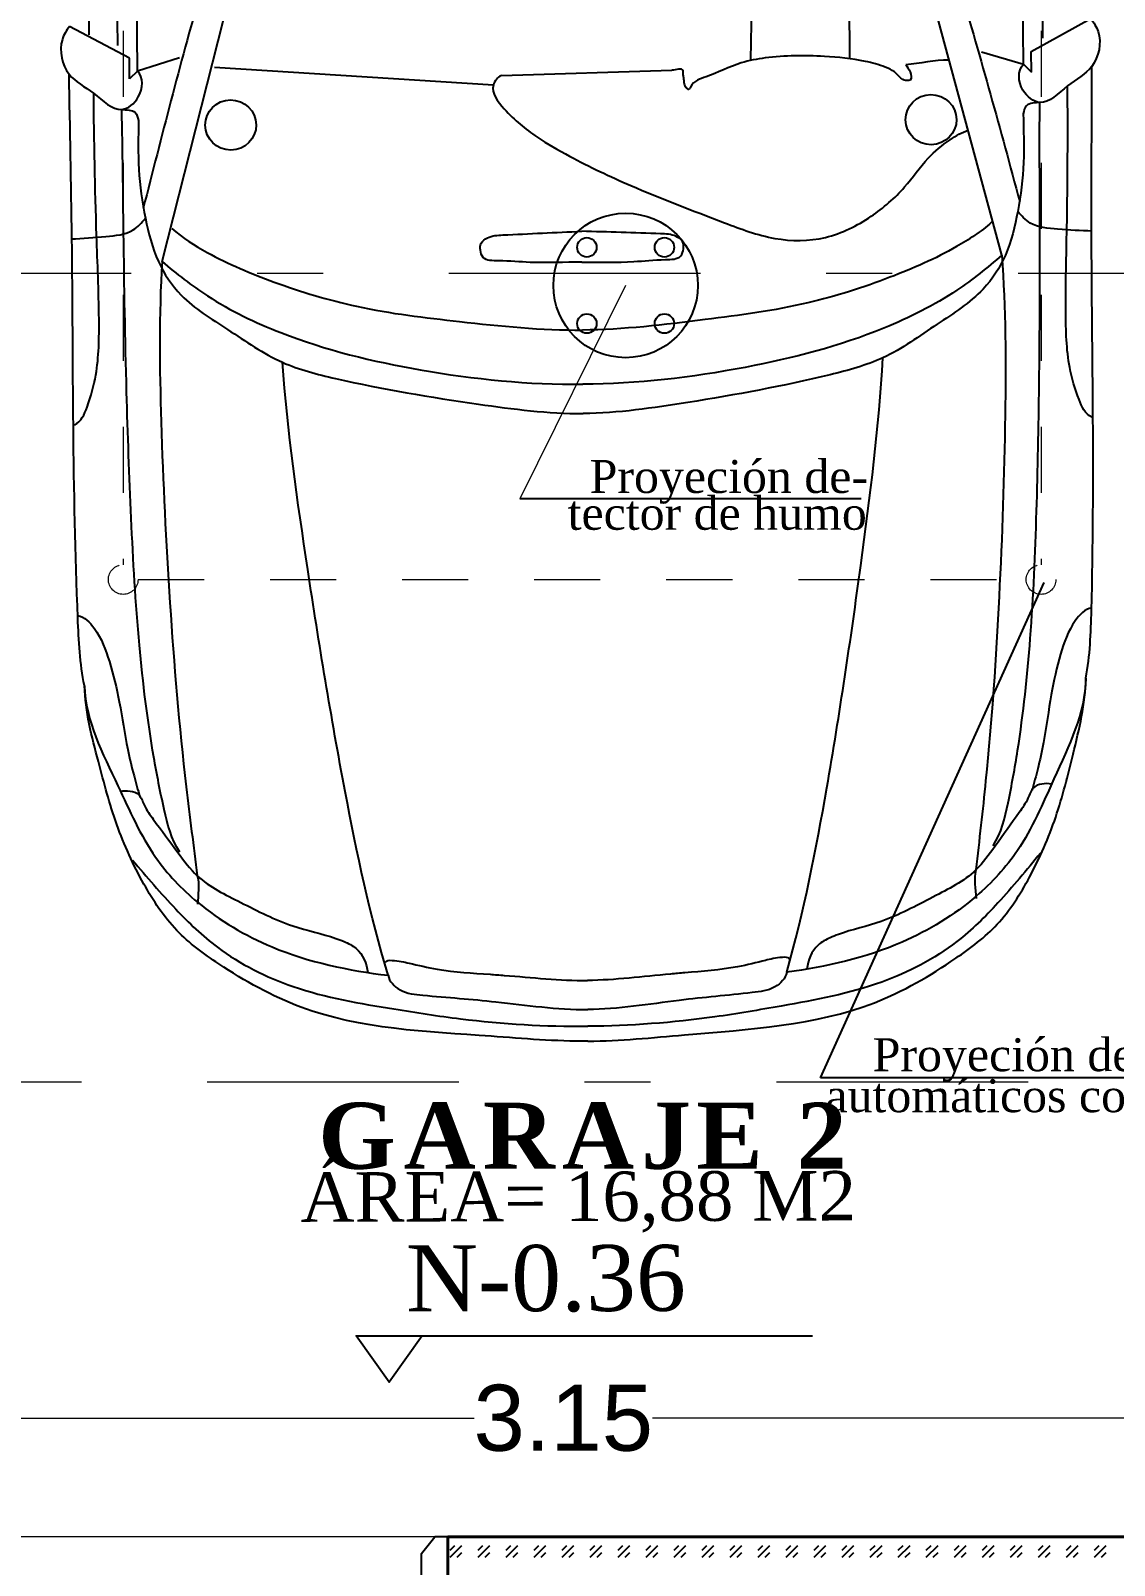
# Model space of a CAD drawing. Header units: inches. Extents: x 2908 to 3459, y -3172 to -55.
# Drawn here: x 3284.091 to 3285.732, y -142.232 to -139.908 of the extents above; entities that cross this region are included whole.
import ezdxf

# ---------------------------------------------------------------- set-up
doc = ezdxf.new("R2010")
doc.units = ezdxf.units.IN
doc.header["$MEASUREMENT"] = 0
doc.linetypes.add('ACAD_ISO03W100', pattern=[30, 12, -18])
doc.linetypes.add('DASHDOT', pattern=[25.4, 12.7, -6.35, 0, -6.35])
for name, color, linetype in [('BORDER', 1, 'Continuous'), ('CARPINTERIA', 3, 'Continuous'), ('MUE', 124, 'Continuous'), ('TEXTO', 4, 'Continuous')]:
    doc.layers.add(name, color=color, linetype=linetype)
for name, color, linetype, lineweight in [('Capa2', 1, 'Continuous', 25), ('COTA', 1, 'Continuous', 9), ('COTAS 01', 1, 'Continuous', 25), ('E-EJES', 1, 'DASHDOT', 5), ('LINEAS DE PROYECCIÒN', 74, 'ACAD_ISO03W100', 18), ('linmesa de proyecciones', 95, 'ACAD_ISO03W100', 5), ('muros 2', 5, 'Continuous', 40), ('PISO', 33, 'Continuous', 18), ('REFuerzo', 7, 'Continuous', 25), ('teja cortada', 252, 'Continuous', 30)]:
    doc.layers.add(name, color=color, linetype=linetype, lineweight=lineweight)
doc.styles.add('Arial new', font='arial.ttf')
doc.styles.add('CONSTRUCTORA', font='times.ttf', dxfattribs={"height": 0.3})
doc.dimstyles.new('GUS', dxfattribs={"dimtxt": 0.1, "dimasz": 0.03, "dimexe": 0.05, "dimexo": 0.05, "dimgap": 0.005, "dimtad": 0, "dimzin": 1, "dimdsep": 46, "dimtxsty": 'Arial new', "dimblk": 'DOT', "dimcen": 0.01, "dimse1": 1, "dimse2": 1, "dimclrd": 1, "dimclre": 252, "dimclrt": 1, "dimaunit": 1, "dimadec": 0, "dimazin": 2, "dimtfac": 1, "dimtmove": 0, "dimatfit": 2, "dimldrblk": 'ARCHTICK', "dimfxl": 1, "dimlwd": -1, "dimlwe": -1, "dimarcsym": 1})

# ---------------------------------------------------------------- blocks, each defined once
blk = doc.blocks.new('A$C588A7816')
at = {"layer": 'MUE'}
for p, q in [((1.6637, 1.636), (1.7187, 1.7363)), ((1.704, 1.7032), (2.9888, 1.6931)), ((1.6857, 1.6555), (2.6991, 1.6541)), ((1.6289, 1.6362), (1.6637, 1.636)), ((1.6421, 1.6227), (1.6289, 1.6362)), ((1.6633, 1.5521), (1.6421, 1.6227)), ((1.6421, 1.6227), (2.5071, 1.6183)), ((1.3209, 1.5854), (1.9126, 1.4276)), ((1.6471, 1.4932), (1.6111, 1.0244)), ((1.6267, 1.0107), (1.632, 0.7238)), ((1.7387, 0.5885), (1.6479, 0.591)), ((1.7438, 0.4242), (1.647, 0.4247)), ((1.3138, 0.1728), (1.907, 0.3246)), ((1.6565, 0.2027), (1.6346, 0.1323)), ((1.6346, 0.1323), (1.6213, 0.1189)), ((1.6346, 0.1323), (2.4995, 0.128)), ((1.6213, 0.1189), (1.6561, 0.1188)), ((1.6561, 0.1188), (1.71, 0.018)), ((1.6778, 0.099), (2.6912, 0.0902))]:
    blk.add_line(p, q, dxfattribs=at)
for centre in [(1.5493, 1.4671), (1.5434, 0.2888)]:
    blk.add_ellipse(centre, major_axis=(0.0002, 0.0429), ratio=0.983266, start_param=4.712389, end_param=10.995574, dxfattribs=at)
for points, knots in [([(0.727, 1.7353), (0.7251, 1.7237), (0.6986, 1.6988), (0.6471, 1.6809), (0.5775, 1.6649), (0.5124, 1.6568), (0.459, 1.6448), (0.4325, 1.6375), (0.4207, 1.6344)], [0, 0, 0, 0, 0.034703, 0.0959761, 0.1659336, 0.2471559, 0.2929944, 0.3295918, 0.3295918, 0.3295918, 0.3295918]), ([(0.6088, 1.7251), (0.6464, 1.7325), (0.7928, 1.7376), (1.0437, 1.7393), (1.3488, 1.7355), (1.5463, 1.7377), (1.6381, 1.7378)], [0, 0, 0, 0, 0.114897, 0.437061, 0.754269, 1.029686, 1.029686, 1.029686, 1.029686]), ([(1.0479, 1.7363), (1.0528, 1.7249), (1.0851, 1.7111), (1.1427, 1.6942), (1.2418, 1.6917), (1.3988, 1.6967), (1.5258, 1.6971), (1.6056, 1.697)], [0, 0, 0, 0, 0.0364992, 0.0923739, 0.1867837, 0.3273982, 0.5667068, 0.5667068, 0.5667068, 0.5667068]), ([(1.3611, 1.7378), (1.3613, 1.7183), (1.3641, 1.6843), (1.3677, 1.636), (1.3871, 1.6189), (1.3946, 1.6126)], [0, 0, 0, 0, 1.462159, 2.651105, 3.386321, 3.386321, 3.386321, 3.386321]), ([(1.7187, 1.7363), (1.712, 1.7414), (1.6877, 1.7569), (1.633, 1.7454), (1.6097, 1.6958), (1.5656, 1.6569), (1.5978, 1.6146), (1.6316, 1.6124), (1.6421, 1.6227)], [0, 0, 0, 0, 0.024864, 0.0846267, 0.1362471, 0.1900683, 0.2245199, 0.2681841, 0.2681841, 0.2681841, 0.2681841]), ([(0, 0.8858), (0.0003, 0.9401), (0.0166, 1.1009), (0.0277, 1.322), (0.1238, 1.4882), (0.1927, 1.5804), (0.2773, 1.6341), (0.3739, 1.6768), (0.4872, 1.7047), (0.5656, 1.7245), (0.6088, 1.7251)], [0, 0, 0, 0, 0.16039, 0.479033, 0.632967, 0.722015, 0.817474, 0.927562, 1.03733, 1.167094, 1.167094, 1.167094, 1.167094]), ([(0.6088, 1.7251), (0.5498, 1.7241), (0.4525, 1.6747), (0.3245, 1.6214), (0.2287, 1.5325), (0.1499, 1.4022), (0.1238, 1.287), (0.1153, 1.2205)], [0, 0, 0, 0, 0.1772572, 0.3124951, 0.4151678, 0.5597243, 0.7575412, 0.7575412, 0.7575412, 0.7575412]), ([(0.4307, 1.667), (0.4324, 1.6568), (0.4307, 1.6352), (0.4035, 1.627), (0.3718, 1.6044), (0.3315, 1.5753), (0.2748, 1.5349), (0.2399, 1.4631), (0.1987, 1.3881), (0.186, 1.3263), (0.1721, 1.2911), (0.1591, 1.2658), (0.1352, 1.2561), (0.1204, 1.2547)], [0, 0, 0, 0, 0.0304541, 0.0502818, 0.0786089, 0.1479133, 0.1986294, 0.2831705, 0.3780326, 0.4523267, 0.4667809, 0.4902599, 0.5347198, 0.5347198, 0.5347198, 0.5347198]), ([(0.3145, 1.6481), (0.2862, 1.6247), (0.2336, 1.5811), (0.1518, 1.4979), (0.0873, 1.3732), (0.0617, 1.2311), (0.0335, 1.0666), (0.0255, 0.9571), (0.0251, 0.8856)], [0, 0, 0, 0, 0.1095129, 0.2035347, 0.3452507, 0.5161382, 0.6275464, 0.8383798, 0.8383798, 0.8383798, 0.8383798]), ([(0.3271, 1.5683), (0.3483, 1.5825), (0.404, 1.5954), (0.5197, 1.6166), (0.6841, 1.6347), (0.8892, 1.6436), (1.1207, 1.649), (1.35, 1.6498), (1.5085, 1.6495), (1.5778, 1.6501)], [0, 0, 0, 0, 0.076148, 0.165903, 0.355672, 0.569871, 0.782325, 1.050047, 1.257936, 1.257936, 1.257936, 1.257936]), ([(1.5778, 1.6501), (1.5767, 1.6425), (1.5778, 1.6264), (1.5636, 1.6232), (1.5589, 1.6223)], [0, 0, 0, 0, 0.02274132, 0.03717479, 0.03717479, 0.03717479, 0.03717479]), ([(1.5589, 1.6223), (1.5315, 1.6225), (1.4763, 1.6254), (1.3964, 1.6141), (1.3221, 1.5967), (1.2528, 1.5516), (1.2043, 1.473), (1.1454, 1.3923), (1.1066, 1.2472), (1.077, 1.0793), (1.0567, 0.9394), (1.0564, 0.8804)], [0, 0, 0, 0, 0.082256, 0.165174, 0.241383, 0.30939, 0.405348, 0.511507, 0.603349, 0.843635, 1.017671, 1.017671, 1.017671, 1.017671]), ([(3.5394, 1.5576), (3.5234, 1.5455), (3.4877, 1.5209), (3.4114, 1.5061), (3.3264, 1.4687), (3.2107, 1.4412), (3.0753, 1.4191), (2.8695, 1.4025), (2.6291, 1.412), (2.3994, 1.4111), (2.2036, 1.4181), (2.0041, 1.4405), (1.7354, 1.5296), (1.5315, 1.5836), (1.4112, 1.616)], [0, 0, 0, 0, 0.05975, 0.126928, 0.230034, 0.336675, 0.482225, 0.641324, 0.954906, 1.203173, 1.330375, 1.542773, 1.802261, 2.175545, 2.175545, 2.175545, 2.175545]), ([(1.3209, 1.5854), (1.2314, 1.5922), (1.0395, 1.592), (0.7447, 1.5812), (0.4895, 1.5633), (0.3366, 1.545), (0.2866, 1.5394)], [0, 0, 0, 0, 0.269375, 0.574535, 0.885339, 1.036319, 1.036319, 1.036319, 1.036319]), ([(1.3209, 1.5854), (1.3, 1.5614), (1.2511, 1.5004), (1.18, 1.3569), (1.1255, 1.1441), (1.106, 0.9717), (1.1055, 0.8802)], [0, 0, 0, 0, 0.0947759, 0.2311242, 0.4700259, 0.7400315, 0.7400315, 0.7400315, 0.7400315]), ([(1.3762, 1.5686), (1.3606, 1.5505), (1.3247, 1.4958), (1.2796, 1.3917), (1.2346, 1.2503), (1.2121, 1.0757), (1.1971, 0.9488), (1.1968, 0.8797)], [0, 0, 0, 0, 0.0708922, 0.1925846, 0.3348457, 0.5072814, 0.7109928, 0.7109928, 0.7109928, 0.7109928]), ([(0.1153, 1.2205), (0.2171, 1.2499), (0.4453, 1.295), (0.7903, 1.3471), (1.032, 1.3779), (1.1489, 1.3852)], [0, 0, 0, 0, 0.317374, 0.69576, 1.04714, 1.04714, 1.04714, 1.04714]), ([(0.1153, 1.2205), (0.1049, 1.2189), (0.0851, 1.1996), (0.0777, 1.1342), (0.0689, 1.0294), (0.0536, 0.9372), (0.0534, 0.8855)], [0, 0, 0, 0, 0.0314754, 0.0702057, 0.1915753, 0.3439346, 0.3439346, 0.3439346, 0.3439346]), ([(0.1372, 1.2248), (0.1408, 1.2235), (0.1401, 1.205), (0.1341, 1.1801), (0.12, 1.1237), (0.1165, 1.0707), (0.1095, 0.9864), (0.1026, 0.932), (0.1023, 0.8853)], [0, 0, 0, 0, 0.0114788, 0.0403472, 0.0875838, 0.1755608, 0.1991501, 0.3369659, 0.3369659, 0.3369659, 0.3369659]), ([(1.3112, 0.8792), (1.3114, 0.9082), (1.3096, 0.9567), (1.3156, 1.008), (1.315, 1.0452), (1.3329, 1.0505), (1.3465, 1.0498), (1.3576, 1.0341), (1.3597, 0.9757), (1.3617, 0.9232), (1.3629, 0.8789)], [0, 0, 0, 0, 0.0857277, 0.1381048, 0.1641986, 0.1769751, 0.1890325, 0.2028129, 0.2286049, 0.3592554, 0.3592554, 0.3592554, 0.3592554]), ([(1.6267, 1.0107), (1.6242, 1.0172), (1.6039, 1.0337), (1.5597, 0.9995), (1.5234, 0.9566), (1.4803, 0.8832), (1.43, 0.7795), (1.3844, 0.6639), (1.342, 0.5569), (1.3409, 0.4673), (1.3778, 0.3924), (1.4255, 0.3351), (1.4771, 0.2996), (1.5067, 0.2622), (1.5215, 0.2373), (1.5247, 0.2268)], [0, 0, 0, 0, 0.527288, 1.647451, 3.487558, 5.099073, 7.968657, 12.238313, 14.475187, 16.613757, 18.744202, 20.639343, 22.223389, 23.452731, 24.286529, 24.286529, 24.286529, 24.286529]), ([(0, 0.8858), (-0.0003, 0.8314), (0.0145, 0.6704), (0.0233, 0.4493), (0.1177, 0.2821), (0.1856, 0.1892), (0.2697, 0.1347), (0.3659, 0.091), (0.4789, 0.062), (0.5571, 0.0414), (0.6003, 0.0404)], [0, 0, 0, 0, 0.16039, 0.479033, 0.632967, 0.722015, 0.817474, 0.927562, 1.03733, 1.167094, 1.167094, 1.167094, 1.167094]), ([(0.3068, 0.1203), (0.2787, 0.144), (0.2266, 0.1881), (0.1456, 0.2722), (0.0824, 0.3974), (0.0582, 0.5398), (0.0316, 0.7047), (0.0248, 0.8142), (0.0251, 0.8856)], [0, 0, 0, 0, 0.1095129, 0.2035347, 0.3452507, 0.5161382, 0.6275464, 0.8383798, 0.8383798, 0.8383798, 0.8383798]), ([(0.1119, 0.5499), (0.1016, 0.5516), (0.082, 0.5711), (0.0752, 0.6365), (0.0675, 0.7415), (0.0531, 0.8339), (0.0534, 0.8855)], [0, 0, 0, 0, 0.0314754, 0.0702057, 0.1915753, 0.3439346, 0.3439346, 0.3439346, 0.3439346]), ([(0.1338, 0.5453), (0.1374, 0.5466), (0.1368, 0.5651), (0.1311, 0.5901), (0.1176, 0.6467), (0.1146, 0.6996), (0.1085, 0.784), (0.1021, 0.8385), (0.1023, 0.8853)], [0, 0, 0, 0, 0.0114788, 0.0403472, 0.0875838, 0.1755608, 0.1991501, 0.3369659, 0.3369659, 0.3369659, 0.3369659]), ([(1.5514, 0.1335), (1.524, 0.1337), (1.4688, 0.1313), (1.389, 0.1434), (1.3148, 0.1615), (1.246, 0.2074), (1.1983, 0.2864), (1.1402, 0.3677), (1.1029, 0.5132), (1.075, 0.6814), (1.0561, 0.8214), (1.0564, 0.8804)], [0, 0, 0, 0, 0.082256, 0.165174, 0.241383, 0.30939, 0.405348, 0.511507, 0.603349, 0.843635, 1.017671, 1.017671, 1.017671, 1.017671]), ([(1.3138, 0.1728), (1.2931, 0.1971), (1.2448, 0.2585), (1.1751, 0.4027), (1.1228, 0.6161), (1.1051, 0.7887), (1.1055, 0.8802)], [0, 0, 0, 0, 0.0947759, 0.2311242, 0.4700259, 0.7400315, 0.7400315, 0.7400315, 0.7400315]), ([(1.3693, 0.1891), (1.3538, 0.2073), (1.3185, 0.2624), (1.2744, 0.367), (1.2309, 0.5088), (1.2101, 0.6836), (1.1964, 0.8107), (1.1968, 0.8797)], [0, 0, 0, 0, 0.0708922, 0.1925846, 0.3348457, 0.5072814, 0.7109928, 0.7109928, 0.7109928, 0.7109928]), ([(1.3112, 0.8792), (1.3111, 0.8501), (1.3088, 0.8016), (1.3143, 0.7503), (1.3133, 0.7131), (1.3312, 0.7075), (1.3448, 0.7082), (1.356, 0.7238), (1.3587, 0.7821), (1.3613, 0.8346), (1.3629, 0.8789)], [0, 0, 0, 0, 0.0857277, 0.1381048, 0.1641986, 0.1769751, 0.1890325, 0.2028129, 0.2286049, 0.3592554, 0.3592554, 0.3592554, 0.3592554]), ([(1.6364, 0.3302), (1.6325, 0.3278), (1.6262, 0.3226), (1.6102, 0.3191), (1.6092, 0.3284), (1.6104, 0.3346), (1.6163, 0.3418), (1.6263, 0.3498), (1.6353, 0.3702), (1.6466, 0.4089), (1.6543, 0.4769), (1.6545, 0.5471), (1.6433, 0.615), (1.6219, 0.6554), (1.614, 0.6885), (1.5975, 0.6956), (1.603, 0.7009), (1.6094, 0.704), (1.6179, 0.7031), (1.6251, 0.7055), (1.6372, 0.7028), (1.6321, 0.7175), (1.632, 0.7238)], [0, 0, 0, 0, 0.0138597, 0.0278304, 0.0329137, 0.0379971, 0.0465756, 0.0592704, 0.0762214, 0.1105991, 0.1789801, 0.2766959, 0.3173629, 0.3800771, 0.4110544, 0.4160421, 0.4210284, 0.4277212, 0.4387433, 0.4448131, 0.4508005, 0.4694463, 0.4694463, 0.4694463, 0.4694463]), ([(0.1119, 0.5499), (0.2134, 0.5195), (0.4411, 0.472), (0.7856, 0.4165), (1.027, 0.3832), (1.1438, 0.3748)], [0, 0, 0, 0, 0.317374, 0.69576, 1.04714, 1.04714, 1.04714, 1.04714]), ([(0.6003, 0.0404), (0.5413, 0.0419), (0.4445, 0.0923), (0.3171, 0.1469), (0.2222, 0.2368), (0.1447, 0.3679), (0.1197, 0.4833), (0.1119, 0.5499)], [0, 0, 0, 0, 0.1772572, 0.3124951, 0.4151678, 0.5597243, 0.7575412, 0.7575412, 0.7575412, 0.7575412]), ([(0.4228, 0.1003), (0.4246, 0.1104), (0.4231, 0.132), (0.396, 0.1405), (0.3645, 0.1634), (0.3245, 0.1929), (0.2683, 0.2339), (0.2341, 0.3061), (0.1936, 0.3815), (0.1816, 0.4434), (0.168, 0.4787), (0.1553, 0.5042), (0.1315, 0.5141), (0.1167, 0.5157)], [0, 0, 0, 0, 0.0304541, 0.0502818, 0.0786089, 0.1479133, 0.1986294, 0.2831705, 0.3780326, 0.4523267, 0.4667809, 0.4902599, 0.5347198, 0.5347198, 0.5347198, 0.5347198]), ([(3.5324, 0.1782), (3.5166, 0.1905), (3.4811, 0.2155), (3.4049, 0.231), (3.3204, 0.2693), (3.2049, 0.298), (3.0698, 0.3214), (2.8642, 0.3401), (2.6237, 0.333), (2.394, 0.3362), (2.1981, 0.3312), (1.9984, 0.3109), (1.7288, 0.2245), (1.5244, 0.1725), (1.4038, 0.1413)], [0, 0, 0, 0, 0.05975, 0.126928, 0.230034, 0.336675, 0.482225, 0.641324, 0.954906, 1.203173, 1.330375, 1.542773, 1.802261, 2.175545, 2.175545, 2.175545, 2.175545]), ([(1.3138, 0.1728), (1.2242, 0.1669), (1.0323, 0.1691), (0.7376, 0.1829), (0.4826, 0.2034), (0.3299, 0.2232), (0.28, 0.2293)], [0, 0, 0, 0, 0.269375, 0.574535, 0.885339, 1.036319, 1.036319, 1.036319, 1.036319]), ([(0.3202, 0.2), (0.3412, 0.1856), (0.3968, 0.1721), (0.5123, 0.1497), (0.6765, 0.1299), (0.8815, 0.119), (1.1129, 0.1113), (1.3422, 0.1081), (1.5008, 0.1068), (1.57, 0.1056)], [0, 0, 0, 0, 0.076148, 0.165903, 0.355672, 0.569871, 0.782325, 1.050047, 1.257936, 1.257936, 1.257936, 1.257936]), ([(0.7184, 0.029), (0.7166, 0.0406), (0.6903, 0.0657), (0.639, 0.0841), (0.5696, 0.1009), (0.5045, 0.1096), (0.4514, 0.1222), (0.4249, 0.1297), (0.4131, 0.1329)], [0, 0, 0, 0, 0.034703, 0.0959761, 0.1659336, 0.2471559, 0.2929944, 0.3295918, 0.3295918, 0.3295918, 0.3295918]), ([(1.3525, 0.0201), (1.3528, 0.0395), (1.356, 0.0735), (1.3601, 0.1218), (1.3796, 0.1386), (1.3872, 0.1449)], [0, 0, 0, 0, 1.462159, 2.651105, 3.386321, 3.386321, 3.386321, 3.386321]), ([(1.57, 0.1056), (1.569, 0.1132), (1.5703, 0.1292), (1.5561, 0.1326), (1.5514, 0.1335)], [0, 0, 0, 0, 0.02274132, 0.03717479, 0.03717479, 0.03717479, 0.03717479]), ([(1.71, 0.018), (1.7033, 0.0129), (1.6788, -0.0024), (1.6243, 0.0097), (1.6014, 0.0596), (1.5577, 0.0989), (1.5904, 0.1409), (1.6241, 0.1427), (1.6346, 0.1323)], [0, 0, 0, 0, 0.024864, 0.0846267, 0.1362471, 0.1900683, 0.2245199, 0.2681841, 0.2681841, 0.2681841, 0.2681841]), ([(1.0393, 0.0247), (1.0443, 0.036), (1.0767, 0.0495), (1.1345, 0.0658), (1.2336, 0.0673), (1.3905, 0.0608), (1.5175, 0.059), (1.5973, 0.0584)], [0, 0, 0, 0, 0.0364992, 0.0923739, 0.1867837, 0.3273982, 0.5667068, 0.5667068, 0.5667068, 0.5667068]), ([(0.6003, 0.0404), (0.6378, 0.0326), (0.7842, 0.026), (1.035, 0.0217), (1.3401, 0.0225), (1.5376, 0.0182), (1.6294, 0.0173)], [0, 0, 0, 0, 0.114897, 0.437061, 0.754269, 1.029686, 1.029686, 1.029686, 1.029686])]:
    blk.add_open_spline(points, degree=3, knots=knots, dxfattribs=at)
for points in [[(0.2866, 1.5394), (0.2711, 1.5356), (0.2547, 1.5386), (0.2387, 1.5397)], [(1.6431, 0.2572), (1.6447, 0.2816), (1.6371, 0.3058), (1.6364, 0.3302)], [(0.28, 0.2293), (0.2645, 0.2332), (0.2481, 0.2304), (0.2321, 0.2295)]]:
    blk.add_open_spline(points, degree=3, dxfattribs=at)
blk = doc.blocks.new('PUERTAACCESO')
at = {"layer": 'CARPINTERIA'}
for p, q in [((2402.2096, 632.4132), (2402.2095, 631.4538)), ((2402.2096, 632.4132), (2402.2446, 632.4132)), ((2402.2445, 631.4538), (2402.2446, 632.4132)), ((2402.1398, 632.3793), (2402.1444, 632.3874)), ((2402.1444, 632.3874), (2402.1757, 632.3847)), ((2402.199, 632.3712), (2402.205, 632.3937)), ((2402.205, 632.3937), (2402.2096, 632.3937)), ((2402.2491, 632.3937), (2402.2446, 632.3937)), ((2402.2551, 632.3712), (2402.2491, 632.3937)), ((2402.3097, 632.3874), (2402.2784, 632.3847)), ((2402.3143, 632.3793), (2402.3097, 632.3874)), ((2402.1398, 632.3793), (2402.1398, 632.327)), ((2402.1757, 632.3847), (2402.1757, 632.3217)), ((2402.1757, 632.3677), (2402.1873, 632.3677)), ((2402.1873, 632.3677), (2402.1873, 632.3712)), ((2402.1873, 632.3712), (2402.199, 632.3712)), ((2402.1873, 632.3677), (2402.1873, 632.3386)), ((2402.199, 632.3712), (2402.199, 632.3352)), ((2402.2668, 632.3712), (2402.2551, 632.3712)), ((2402.2551, 632.3712), (2402.2551, 632.3352)), ((2402.2668, 632.3677), (2402.2668, 632.3712)), ((2402.2784, 632.3677), (2402.2668, 632.3677)), ((2402.2668, 632.3677), (2402.2668, 632.3386)), ((2402.2784, 632.3847), (2402.2784, 632.3217)), ((2402.3143, 632.3793), (2402.3143, 632.327)), ((2402.1398, 632.327), (2402.1444, 632.319)), ((2402.1444, 632.319), (2402.1757, 632.3217)), ((2402.1873, 632.3386), (2402.1757, 632.3386)), ((2402.1873, 632.3352), (2402.1873, 632.3386)), ((2402.199, 632.3352), (2402.1873, 632.3352)), ((2402.199, 632.3352), (2402.205, 632.3127)), ((2402.2551, 632.3352), (2402.2491, 632.3127)), ((2402.2551, 632.3352), (2402.2668, 632.3352)), ((2402.2668, 632.3386), (2402.2784, 632.3386)), ((2402.2668, 632.3352), (2402.2668, 632.3386)), ((2402.3097, 632.319), (2402.2784, 632.3217)), ((2402.3143, 632.327), (2402.3097, 632.319)), ((2402.205, 632.3127), (2402.2096, 632.3127)), ((2402.2491, 632.3127), (2402.2445, 632.3127)), ((2401.2846, 631.4538), (2401.2646, 631.4538)), ((2401.2846, 631.4538), (2401.2846, 631.4188)), ((2402.2095, 631.4538), (2402.2445, 631.4538)), ((2402.2446, 631.4541), (2402.2446, 631.4191)), ((2402.2646, 631.4538), (2402.2446, 631.4538)), ((2401.2846, 631.4188), (2401.3046, 631.4188)), ((2401.3046, 631.4188), (2401.3046, 631.3488)), ((2402.2446, 631.4191), (2402.2246, 631.4191)), ((2402.2246, 631.4191), (2402.2246, 631.3491)), ((2401.3046, 631.3488), (2401.2846, 631.3238)), ((2402.2246, 631.3491), (2402.2446, 631.3241)), ((2401.2646, 631.3238), (2401.2846, 631.3238)), ((2402.2446, 631.3241), (2402.2646, 631.3241))]:
    blk.add_line(p, q, dxfattribs=at)
blk.add_arc((2402.2445, 631.4538), 0.96, 92.0882, 180, dxfattribs=at)
at = {"layer": 'linmesa de proyecciones', "ltscale": 0.001}
blk.add_line((2401.2846, 631.4538), (2402.2102, 631.4538), dxfattribs=at)
at = {"layer": 'PISO'}
blk.add_line((2401.2846, 631.3238), (2402.2446, 631.3241), dxfattribs=at)
blk = doc.blocks.new('_Dot')
at = {"color": 0, "linetype": 'ByBlock', "lineweight": -2}
blk.add_line((-0.5, 0), (-1, 0), dxfattribs=at)
at = {"color": 0, "linetype": 'ByBlock', "const_width": 0.5}
blk.add_lwpolyline([(-0.25, 0, 1), (0.25, 0, 1)], format="xyb", close=True, dxfattribs=at)
blk = doc.blocks.new('*D4422')
at = {"layer": 'COTA', "color": 1, "linetype": 'Continuous', "transparency": 16777216}
for p, q in [((3283.3523, -142.0095), (3284.762, -142.0095)), ((3286.4422, -142.0095), (3285.0325, -142.0095))]:
    blk.add_line(p, q, dxfattribs=at)
at = {"layer": 'Defpoints', "color": 0, "transparency": 16777216}
for p in [(3286.4722, -142.0095), (3283.3223, -142.1893), (3286.4722, -142.1893)]:
    blk.add_point(p, dxfattribs=at)
at = {"layer": 'COTA', "color": 1, "transparency": 16777216, "xscale": 0.03, "yscale": 0.03, "zscale": 0.03, "rotation": 180}
blk.add_blockref('_Dot', (3283.3223, -142.0095), dxfattribs=at)
at = {"layer": 'COTA', "color": 1, "transparency": 16777216, "xscale": 0.03, "yscale": 0.03, "zscale": 0.03}
blk.add_blockref('_Dot', (3286.4722, -142.0095), dxfattribs=at)
at = {"layer": 'COTA', "color": 1, "transparency": 16777216, "insert": (3284.8972, -142.0095), "char_height": 0.1, "attachment_point": 5, "style": 'Arial new'}
blk.add_mtext('3.15', dxfattribs=at)
blk = doc.blocks.new('_ArchTick')
at = {"color": 0, "linetype": 'ByBlock', "const_width": 0.15}
blk.add_lwpolyline([(-0.5, -0.5), (0.5, 0.5)], dxfattribs=at)
blk = doc.blocks.new('*D4584')
at = {"layer": 'COTA', "color": 1, "linetype": 'Continuous', "transparency": 16777216}
for p, q in [((3283.5022, -138.896), (3284.8375, -138.896)), ((3286.4422, -138.896), (3285.1069, -138.896))]:
    blk.add_line(p, q, dxfattribs=at)
at = {"layer": 'Defpoints', "color": 0, "transparency": 16777216}
for p in [(3283.4722, -138.896), (3283.4722, -140.0753), (3286.4722, -140.4753)]:
    blk.add_point(p, dxfattribs=at)
at = {"layer": 'COTA', "color": 1, "transparency": 16777216, "xscale": 0.03, "yscale": 0.03, "zscale": 0.03, "rotation": 180}
blk.add_blockref('_Dot', (3283.4722, -138.896), dxfattribs=at)
at = {"layer": 'COTA', "color": 1, "transparency": 16777216, "xscale": 0.03, "yscale": 0.03, "zscale": 0.03}
blk.add_blockref('_Dot', (3286.4722, -138.896), dxfattribs=at)
at = {"layer": 'COTA', "color": 1, "transparency": 16777216, "insert": (3284.9722, -138.896), "char_height": 0.1, "attachment_point": 5, "style": 'Arial new'}
blk.add_mtext('3.00', dxfattribs=at)

msp = doc.modelspace()

# ---------------------------------------------------------------- linework, layer by layer
at = {"layer": 'BORDER'}
for p, q in [((3285.3484, -140.6173), (3284.8313, -140.6173)), ((3285.2866, -141.494), (3285.6255, -140.7437)), ((3286.0608, -141.494), (3285.2866, -141.494))]:
    msp.add_line(p, q, dxfattribs=at)
at = {"layer": 'COTA'}
msp.add_line((3284.9916, -140.2939), (3284.8313, -140.6173), dxfattribs=at)
at = {"layer": 'E-EJES', "ltscale": 0.03}
for p, q in [((3277.8279, -140.2753), (3293.0976, -140.2753)), ((3276.5999, -141.4999, -7.182), (3294.3082, -141.5004, -7.182))]:
    msp.add_line(p, q, dxfattribs=at)
at = {"layer": 'LINEAS DE PROYECCIÒN', "ltscale": 0.003}
for p, q in [((3284.2308, -139.9081), (3284.2308, -140.7168)), ((3285.6207, -139.9081), (3285.6207, -140.7168)), ((3284.2532, -140.7393), (3285.5982, -140.7393))]:
    msp.add_line(p, q, dxfattribs=at)
for centre in [(3284.2308, -140.7393), (3285.6207, -140.7393)]:
    msp.add_circle(centre, 0.0225, dxfattribs=at)
at = {"layer": 'MUE', "ltscale": 2}
for centre, radius in [((3284.9916, -140.2939), 0.1094), ((3284.9329, -140.2362), 0.0147), ((3285.0503, -140.2362), 0.0147), ((3284.9329, -140.3517), 0.0147), ((3285.0503, -140.3517), 0.0147)]:
    msp.add_circle(centre, radius, dxfattribs=at)
at = {"layer": 'muros 2'}
for q in [(3284.7225, -142.3393), (3286.7225, -142.1893)]:
    msp.add_line((3284.7225, -142.1893), q, dxfattribs=at)
at = {"layer": 'REFuerzo'}
for p, q in [((3284.7257, -142.2199), (3284.7434, -142.2022)), ((3284.7257, -142.2093), (3284.7328, -142.2022)), ((3284.7363, -142.2199), (3284.7434, -142.2128)), ((3284.7681, -142.2199), (3284.7858, -142.2022)), ((3284.7681, -142.2093), (3284.7752, -142.2022)), ((3284.7787, -142.2199), (3284.7858, -142.2128)), ((3284.8105, -142.2199), (3284.8282, -142.2022)), ((3284.8105, -142.2093), (3284.8176, -142.2022)), ((3284.8211, -142.2199), (3284.8282, -142.2128)), ((3284.853, -142.2199), (3284.8706, -142.2022)), ((3284.853, -142.2093), (3284.86, -142.2022)), ((3284.8636, -142.2199), (3284.8706, -142.2128)), ((3284.8954, -142.2199), (3284.9131, -142.2022)), ((3284.8954, -142.2093), (3284.9025, -142.2022)), ((3284.906, -142.2199), (3284.9131, -142.2128)), ((3284.9378, -142.2199), (3284.9555, -142.2022)), ((3284.9378, -142.2093), (3284.9449, -142.2022)), ((3284.9484, -142.2199), (3284.9555, -142.2128)), ((3284.9802, -142.2199), (3284.9979, -142.2022)), ((3284.9802, -142.2093), (3284.9873, -142.2022)), ((3284.9909, -142.2199), (3284.9979, -142.2128)), ((3285.0227, -142.2199), (3285.0404, -142.2022)), ((3285.0227, -142.2093), (3285.0297, -142.2022)), ((3285.0333, -142.2199), (3285.0404, -142.2128)), ((3285.0651, -142.2199), (3285.0828, -142.2022)), ((3285.0651, -142.2093), (3285.0722, -142.2022)), ((3285.0757, -142.2199), (3285.0828, -142.2128)), ((3285.1075, -142.2199), (3285.1252, -142.2022)), ((3285.1075, -142.2093), (3285.1146, -142.2022)), ((3285.1181, -142.2199), (3285.1252, -142.2128)), ((3285.15, -142.2199), (3285.1676, -142.2022)), ((3285.15, -142.2093), (3285.157, -142.2022)), ((3285.1606, -142.2199), (3285.1676, -142.2128)), ((3285.1924, -142.2199), (3285.2101, -142.2022)), ((3285.1924, -142.2093), (3285.1994, -142.2022)), ((3285.203, -142.2199), (3285.2101, -142.2128)), ((3285.2348, -142.2199), (3285.2525, -142.2022)), ((3285.2348, -142.2093), (3285.2419, -142.2022)), ((3285.2454, -142.2199), (3285.2525, -142.2128)), ((3285.2772, -142.2199), (3285.2949, -142.2022)), ((3285.2772, -142.2093), (3285.2843, -142.2022)), ((3285.2878, -142.2199), (3285.2949, -142.2128)), ((3285.3197, -142.2199), (3285.3373, -142.2022)), ((3285.3197, -142.2093), (3285.3267, -142.2022)), ((3285.3303, -142.2199), (3285.3373, -142.2128)), ((3285.3621, -142.2199), (3285.3798, -142.2022)), ((3285.3621, -142.2093), (3285.3692, -142.2022)), ((3285.3727, -142.2199), (3285.3798, -142.2128)), ((3285.4045, -142.2199), (3285.4222, -142.2022)), ((3285.4045, -142.2093), (3285.4116, -142.2022)), ((3285.4151, -142.2199), (3285.4222, -142.2128)), ((3285.4469, -142.2199), (3285.4646, -142.2022)), ((3285.4469, -142.2093), (3285.454, -142.2022)), ((3285.4575, -142.2199), (3285.4646, -142.2128)), ((3285.4894, -142.2199), (3285.507, -142.2022)), ((3285.4894, -142.2093), (3285.4964, -142.2022)), ((3285.5, -142.2199), (3285.507, -142.2128)), ((3285.5318, -142.2199), (3285.5495, -142.2022)), ((3285.5318, -142.2093), (3285.5389, -142.2022)), ((3285.5424, -142.2199), (3285.5495, -142.2128)), ((3285.5742, -142.2199), (3285.5919, -142.2022)), ((3285.5742, -142.2093), (3285.5813, -142.2022)), ((3285.5848, -142.2199), (3285.5919, -142.2128)), ((3285.6166, -142.2199), (3285.6343, -142.2022)), ((3285.6166, -142.2093), (3285.6237, -142.2022)), ((3285.6272, -142.2199), (3285.6343, -142.2128)), ((3285.6591, -142.2199), (3285.6767, -142.2022)), ((3285.6591, -142.2093), (3285.6661, -142.2022)), ((3285.6697, -142.2199), (3285.6767, -142.2128)), ((3285.7015, -142.2199), (3285.7192, -142.2022)), ((3285.7015, -142.2093), (3285.7086, -142.2022)), ((3285.7121, -142.2199), (3285.7192, -142.2128))]:
    msp.add_line(p, q, dxfattribs=at)
at = {"layer": 'TEXTO', "ltscale": 0.008, "elevation": 1.031}
msp.add_lwpolyline([(3284.6836, -141.8847), (3284.6336, -141.9547), (3284.5836, -141.8847), (3285.2744, -141.8847)], dxfattribs=at)

# ---------------------------------------------------------------- block references
at = {"layer": 'Capa2', "xscale": 0.9000000000000268, "yscale": 0.9000000000000268, "zscale": 0.9000000000000268, "rotation": 90.72798847215414}
msp.add_blockref('A$C588A7816', (3285.7316, -141.4284, 1.031), dxfattribs=at)
at = {"layer": 'teja cortada', "rotation": 179.9861206243687}
msp.add_blockref('PUERTAACCESO', (5686.14, 488.5529), dxfattribs=at)

# ---------------------------------------------------------------- texts
at = {"layer": 'COTAS 01', "attachment_point": 1, "rotation": 0.1474, "style": 'CONSTRUCTORA'}
for s, width, insert, char_height in [('ÁREA= 16,88 M2 ', 1.245049, (3284.4992, -141.6371), 0.075), ('N-0.36', 0.828029, (3284.6589, -141.7478, 8.2132), 0.1)]:
    msp.add_mtext_dynamic_manual_height_columns(s, width=width, gutter_width=0.5, heights=[0], dxfattribs=dict(at, insert=insert, char_height=char_height))
at = {"layer": 'TEXTO', "style": 'CONSTRUCTORA'}
for s, p in [('Proyeción de- ', (3284.9371, -140.6082)), ('tector de humo', (3284.9038, -140.6639)), ('Proyeción de rociadores ', (3285.3657, -141.4839)), ('automáticos contra incendios ', (3285.2942, -141.546))]:
    msp.add_text(s, height=0.05, rotation=0.0038, dxfattribs=at).set_placement(p)
at = {"layer": 'TEXTO', "insert": (3284.5261, -141.5316, 1.031), "char_height": 0.1, "width": 2.362761, "attachment_point": 1, "rotation": 359.9982, "style": 'CONSTRUCTORA'}
msp.add_mtext('{\\fTimes New Roman|b1|i0|c0|p18;\\T1.1;GARAJE 2}', dxfattribs=at)

# ---------------------------------------------------------------- dimensions: what is measured, and where the dimension line sits
at = {"layer": 'COTA'}
for base, p1, p2, picture, middle in [((3283.4722, -138.896), (3286.4722, -140.4753), (3283.4722, -140.0753), '*D4584', (3284.9722, -138.896)), ((3286.4722, -142.0095), (3283.3223, -142.1893), (3286.4722, -142.1893), '*D4422', (3284.8972, -142.0095))]:
    dim = msp.add_linear_dim(base=base, p1=p1, p2=p2, dimstyle='GUS', dxfattribs=at)
    dim.commit()
    dim.dimension.update_dxf_attribs({"geometry": picture, "text_midpoint": middle})

doc.saveas('drawing.dxf')
